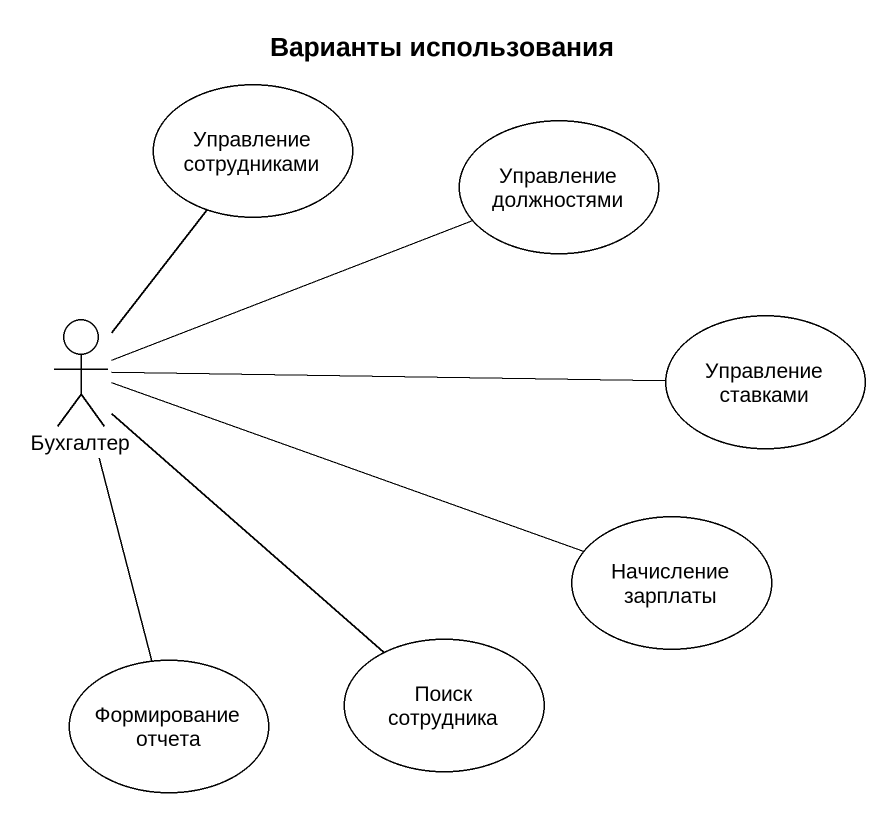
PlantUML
@startuml
title Варианты использования
usecase "Управление сотрудниками" as Управление_сотрудниками
usecase "Управление должностями" as Управление_должностями
actor Бухгалтер
usecase "Управление ставками" as Управление_ставками
usecase "Начисление зарплаты" as Начисление_зарплаты
usecase "Формирование отчета" as Формирование_отчета
usecase "Поиск сотрудника" as Поиск_сотрудника
Бухгалтер -up- Управление_сотрудниками
Бухгалтер -right- Управление_должностями
Бухгалтер -right- Управление_ставками
Бухгалтер -right- Начисление_зарплаты
Бухгалтер -- Формирование_отчета
Бухгалтер -- Поиск_сотрудника
@enduml
